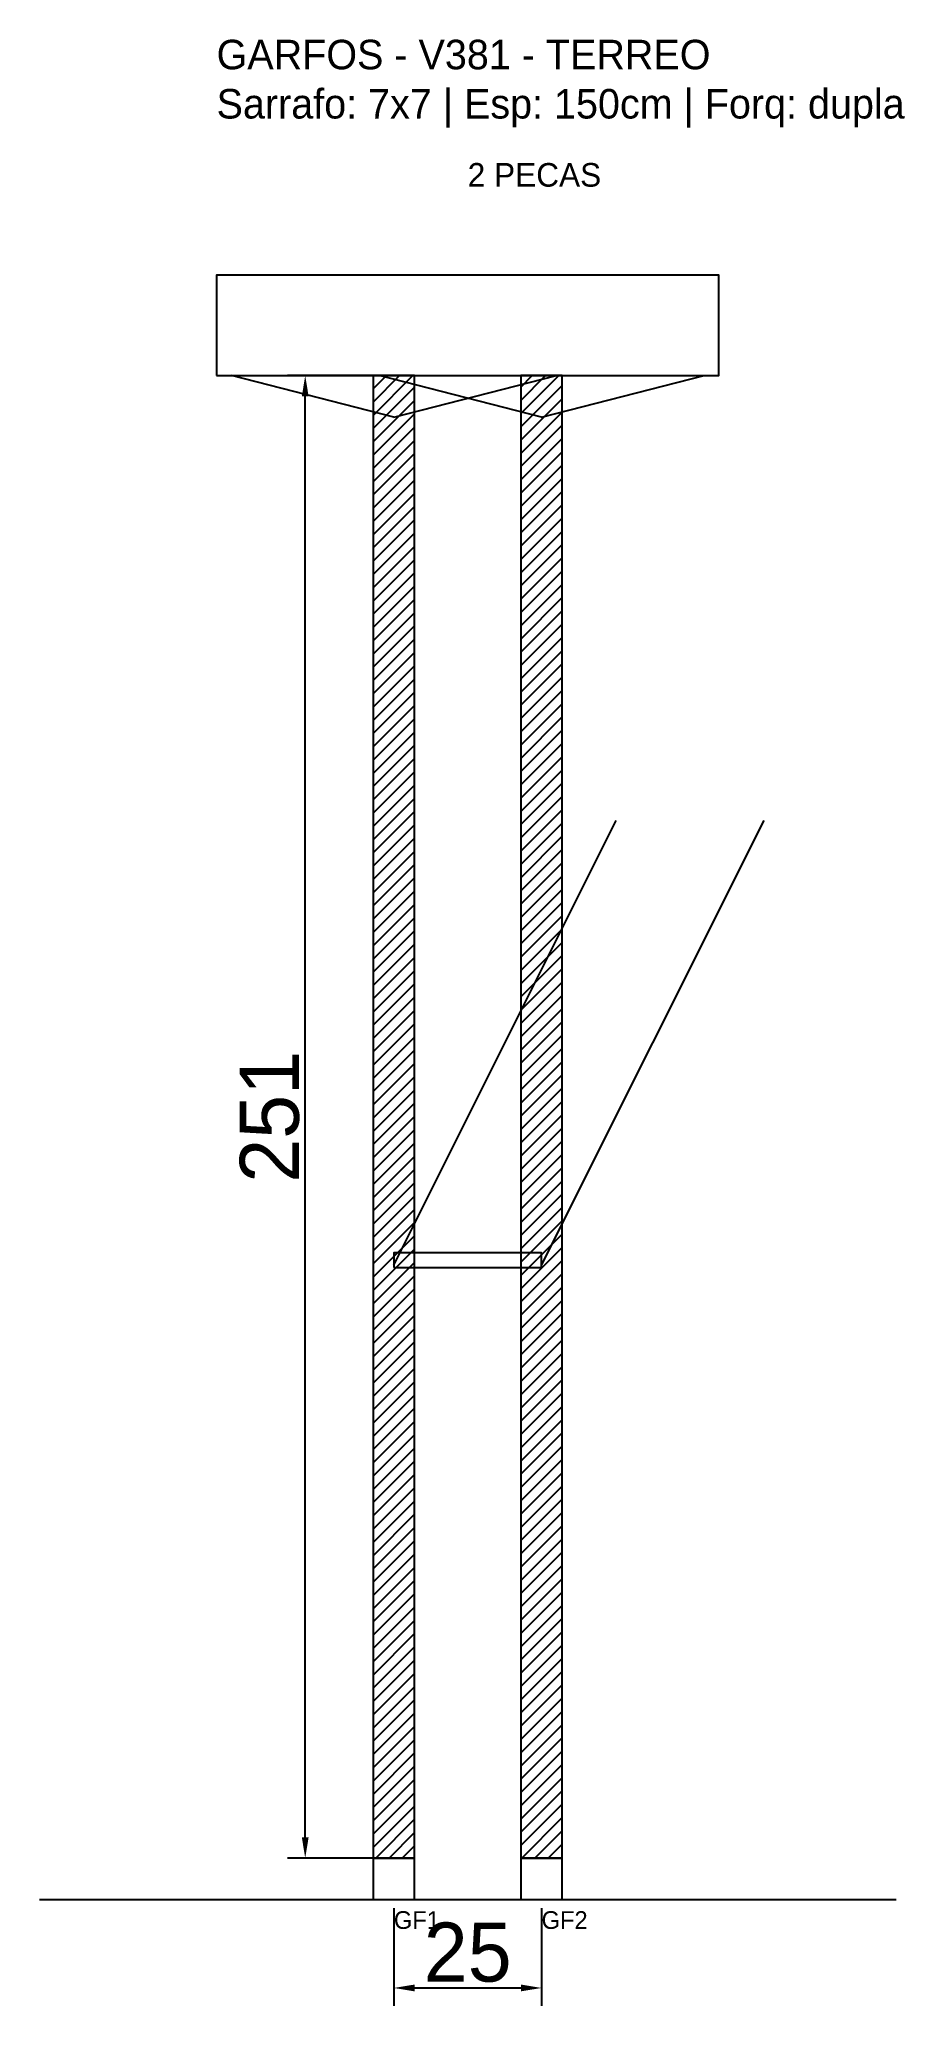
# Model space of a CAD drawing. Header units: metres. Extents: x -30 to 116, y -25 to 308.
import ezdxf

# ---------------------------------------------------------------- set-up
doc = ezdxf.new("R2010")
doc.units = ezdxf.units.M
for name, color, linetype in [('BARRA_ANCORAGEM', 1, 'Continuous'), ('COTA', 241, 'Continuous'), ('GARFOS OK', 3, 'Continuous'), ('NOME DA VIGA', 6, 'Continuous'), ('SARR_7x7', 40, 'Continuous'), ('TIRAS REESCORAMENTO', 252, 'Continuous'), ('VIGAS', 3, 'Continuous')]:
    doc.layers.add(name, color=color, linetype=linetype)
doc.dimstyles.new('EZ DXF', dxfattribs={"dimtxt": 10, "dimasz": 3.5, "dimexe": 3, "dimexo": 1.5, "dimgap": 1, "dimtad": 1, "dimdec": 1, "dimdsep": 46, "dimcen": 2.5, "dimazin": 3, "dimtfac": 1, "dimtmove": 0, "dimatfit": 3})

msp = doc.modelspace()

# ---------------------------------------------------------------- hatches: boundary and pattern name
at = {"layer": 'COTA'}
h = msp.add_hatch(dxfattribs=at)
h.set_pattern_fill('ANSI31', scale=0.5)
h.paths.add_polyline_path([(26.5, 0), (33.5, 0), (33.5, 251), (26.5, 251)])
h = msp.add_hatch(dxfattribs=at)
h.set_pattern_fill('ANSI31', scale=0.5)
h.paths.add_polyline_path([(51.5, 0), (58.5, 0), (58.5, 251), (51.5, 251)])

# ---------------------------------------------------------------- linework, layer by layer
at = {"layer": 'BARRA_ANCORAGEM'}
for p, q in [((30, 100.4), (67.65, 175.7)), ((55, 100.4), (92.65, 175.7))]:
    msp.add_line(p, q, dxfattribs=at)
at = {"layer": 'GARFOS OK'}
for p, q in [((30, 244), (2.5, 251)), ((2.5, 251), (57.5, 251)), ((55, 244), (27.5, 251)), ((27.5, 251), (82.5, 251)), ((30, 244), (57.5, 251)), ((55, 244), (82.5, 251))]:
    msp.add_line(p, q, dxfattribs=at)
at = {"layer": 'GARFOS OK', "linetype": 'CONTINUOUS'}
msp.add_line((-30, -7), (115, -7), dxfattribs=at)
at = {"layer": 'GARFOS OK'}
for points in [[(26.5, 0), (33.5, 0), (33.5, 251), (26.5, 251), (26.5, 0)], [(51.5, 0), (58.5, 0), (58.5, 251), (51.5, 251), (51.5, 0)]]:
    msp.add_lwpolyline(points, dxfattribs=at)
at = {"layer": 'SARR_7x7'}
for points in [[(26.5, -7), (33.5, -7), (33.5, 0), (26.5, 0), (26.5, -7)], [(51.5, -7), (58.5, -7), (58.5, 0), (51.5, 0), (51.5, -7)]]:
    msp.add_lwpolyline(points, dxfattribs=at)
at = {"layer": 'TIRAS REESCORAMENTO'}
msp.add_lwpolyline([(30, 100), (55, 100), (55, 102.5), (30, 102.5), (30, 100)], dxfattribs=at)
at = {"layer": 'VIGAS'}
msp.add_lwpolyline([(0, 251), (85, 251), (85, 268), (0, 268), (0, 251)], dxfattribs=at)

# ---------------------------------------------------------------- texts
at = {"layer": 'NOME DA VIGA'}
for s, height, p in [('2 PECAS', 4, (42.5, 283)), ('GF1', 3, (30, -12)), ('GF2', 3, (55, -12))]:
    msp.add_text(s, height=height, dxfattribs=at).set_placement(p)
at = {"layer": 'NOME DA VIGA', "insert": (0, 293), "char_height": 5, "attachment_point": 7}
msp.add_mtext('GARFOS - V381 - TERREO\\PSarrafo: 7x7 | Esp: 150cm | Forq: dupla', dxfattribs=at)

# ---------------------------------------------------------------- dimensions: what is measured, and where the dimension line sits
at = {"layer": 'COTA'}
msp.add_linear_dim(base=(15, 0), p1=(30, 0), p2=(30, 251), angle=90, dimstyle='EZ DXF', dxfattribs=at).render()
msp.add_linear_dim(base=(30, -22), p1=(30, -7), p2=(55, -7), dimstyle='EZ DXF', dxfattribs=at).render()

doc.saveas('drawing.dxf')
